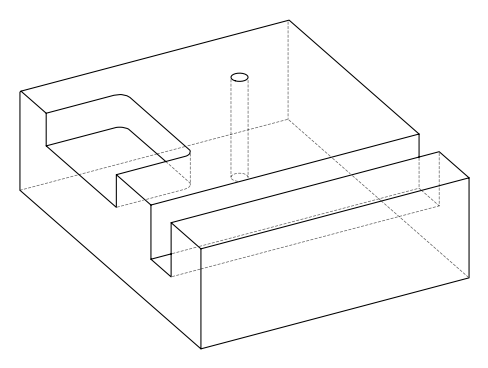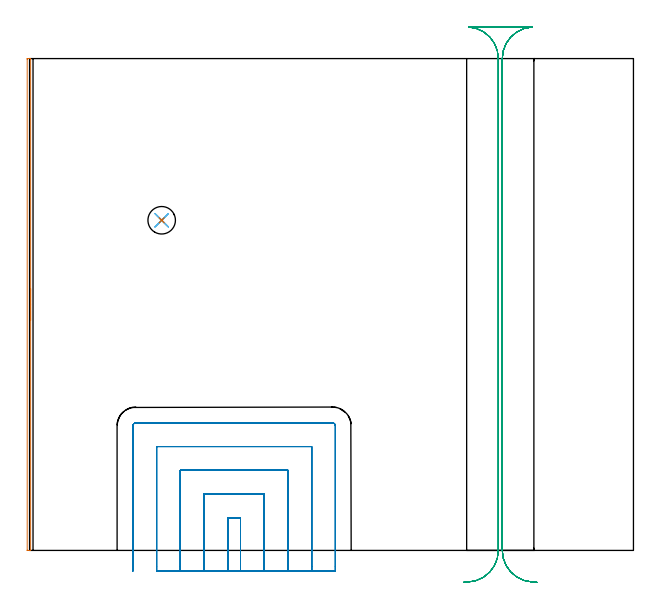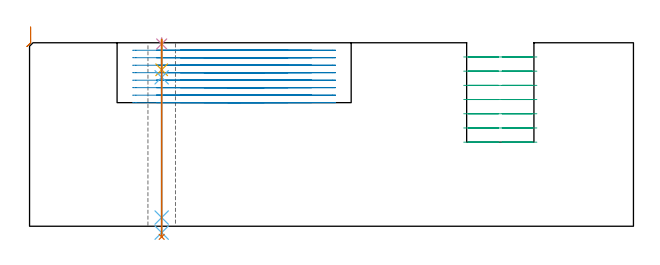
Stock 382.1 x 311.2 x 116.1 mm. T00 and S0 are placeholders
(PLAN: 7 operations, 6 tool changes, 39.9 min)
(1 AREA_MILL | FG_CHAMFER_SURFACE | UGT0205_001 | 2.64 min | 753 mm3)
(2 MILL_SLOT | SLOT_PARTIAL_RECTANGULAR | UGT0201_094 | Follow Part, ap 5, ae 75% | 24.86 min | 506837 mm3)
(3 MILL_RECTANGULAR_SLOT | SLOT_RECTANGULAR | UGT0201_019 | Follow Part, ap 10, ae 75% | 11.18 min | 831956 mm3)
(4 SPOT_DRILL | STEP1HOLE | NXT0321_9005460120000 | 0.03 min | 8 mm3)
(5 DRILL_BLIND_HOLE_INTO_CENTER | STEP1HOLE | UGT0301_225 | 0.08 min | 1492 mm3)
(6 GUN_DRILL_THROUGH_HOLE | STEP1HOLE | UGT0307_008 | 0.59 min | 9641 mm3)
(7 DRILL_TO_ENLARGE_THROUGH_HOLE | STEP1HOLE | UGT0301_245 | 0.5 min | 16384 mm3)
(TOOL UGT0205_001 | Chamfer Mill 20 x 3 x 45 deg. | D20 FL50 Z2)
(TOOL UGT0201_094 | End mill 20 mm | D20 FL38 Z4)
(TOOL UGT0201_019 | End mill 40 mm | D40 FL63 Z6)
(TOOL NXT0321_9005460120000 | NC Spot Drill, 142deg, 12mm, Carbide, Uncoated | D12 PA142 FL30 Z2)
(TOOL UGT0301_225 | Twist Drill 11.4 mm | D11.4 PA118 FL92 Z2)
(TOOL UGT0307_008 | Gun Drill 11 mm | D11 PA130 FL24 Z1)
(TOOL UGT0301_245 | Twist Drill 17.4 mm | D17.4 PA118 FL130 Z2)
(OP 1 AREA_MILL)
G17 G21 G94 G90
T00 M6
G54
G17 G0 G90 X0.7 Y165.6 S1061 M3
G43 Z126.1 H0
G94 G1 Y165.562 Z125.228 F250.
Y165.448 Z124.363
Y165.259 Z123.512
Y164.997 Z122.68
Y164.663 Z121.874
Y164.26 Z121.1
Y163.791 Z120.364
Y163.26 Z119.672
Y162.671 Z119.029
Y162.028 Z118.439
Y161.336 Z117.908
Y160.6 Z117.44
Y159.826 Z117.037
Y159.02 Z116.703
Y158.188 Z116.441
Y157.336 Z116.252
Y156.472 Z116.138
Y155.6 Z116.1
Y0.17
X0.697 Y0.01 Z116.088
X0.612 Y0.003 Z116.004
X0.521 Y0. Z115.921
X0.26 Z115.66
X-0.4 Z114.994
X-0.73 Z114.666
X-1.12 Z114.276
X-1.266 Y0.002 Z114.13
X-1.491 Y0.005 Z113.905
X-1.495 Y0.052 Z113.903
X-1.499 Y0.17 Z113.901
X-1.5 Y310.704 Z113.9
X-1.499 Y311.03 Z113.901
X-1.495 Y311.148 Z113.903
X-1.491 Y311.195 Z113.905
X-1.266 Y311.2 Z114.13
X-0.73 Z114.666
X-0.4 Z114.994
X0.522 Z115.921
X0.612 Y311.197 Z116.004
X0.697 Y311.19 Z116.088
X0.7 Y311.03 Z116.1
Y155.6
Y154.728 Z116.138
Y153.863 Z116.252
Y153.012 Z116.441
Y152.18 Z116.703
Y151.374 Z117.037
Y150.6 Z117.44
Y149.864 Z117.908
Y149.172 Z118.439
Y148.529 Z119.029
Y147.94 Z119.672
Y147.408 Z120.364
Y146.94 Z121.1
Y146.537 Z121.874
Y146.203 Z122.68
Y145.941 Z123.512
Y145.752 Z124.363
Y145.638 Z125.228
Y145.6 Z126.1
M5
M2
(OP 2 MILL_SLOT)
G17 G21 G94 G90
T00 M6
G54
G17 G0 G90 X133.5 Y-13. S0 M3
G43 Z126.1 H0
Z111.362
G94 G1 Y-10. F250.
Y20.7 F500.
X125.4
Y-10.
Y-13. F250.
X148.5
Y-10.
Y35.7 F500.
X110.4
Y-10.
Y-13. F250.
X163.5
Y-10.
Y50.7 F500.
X95.4
Y-10.
Y-13. F250.
X178.5
Y-10.
Y65.7 F500.
X80.4
Y-10.
Y-13. F250.
X193.5
Y-10.
Y78.8 F500.
G3 X191.6 Y80.7 R1.9
G1 X67.3
G3 X65.4 Y78.8 R1.9
G1 Y-10.
Y-13. F250.
G0 X133.5 Z106.625
G1 Y-10.
Y20.7 F500.
X125.4
Y-10.
Y-13. F250.
X148.5
Y-10.
Y35.7 F500.
X110.4
Y-10.
Y-13. F250.
X163.5
Y-10.
Y50.7 F500.
X95.4
Y-10.
Y-13. F250.
X178.5
Y-10.
Y65.7 F500.
X80.4
Y-10.
Y-13. F250.
X193.5
Y-10.
Y78.8 F500.
G3 X191.6 Y80.7 R1.9
G1 X67.3
G3 X65.4 Y78.8 R1.9
G1 Y-10.
Y-13. F250.
G0 X133.5 Z101.887
G1 Y-10.
Y20.7 F500.
X125.4
Y-10.
Y-13. F250.
X148.5
Y-10.
Y35.7 F500.
X110.4
Y-10.
Y-13. F250.
X163.5
Y-10.
Y50.7 F500.
X95.4
Y-10.
Y-13. F250.
X178.5
Y-10.
Y65.7 F500.
X80.4
Y-10.
Y-13. F250.
X193.5
Y-10.
Y78.8 F500.
G3 X191.6 Y80.7 R1.9
G1 X67.3
G3 X65.4 Y78.8 R1.9
G1 Y-10.
Y-13. F250.
G0 X133.5 Z97.15
G1 Y-10.
Y20.7 F500.
X125.4
Y-10.
Y-13. F250.
X148.5
Y-10.
Y35.7 F500.
X110.4
Y-10.
Y-13. F250.
X163.5
Y-10.
Y50.7 F500.
X95.4
Y-10.
Y-13. F250.
X178.5
Y-10.
Y65.7 F500.
X80.4
Y-10.
Y-13. F250.
X193.5
Y-10.
Y78.8 F500.
G3 X191.6 Y80.7 R1.9
G1 X67.3
G3 X65.4 Y78.8 R1.9
G1 Y-10.
Y-13. F250.
G0 X133.5 Z92.412
G1 Y-10.
Y20.7 F500.
X125.4
Y-10.
Y-13. F250.
X148.5
Y-10.
Y35.7 F500.
X110.4
Y-10.
Y-13. F250.
X163.5
Y-10.
Y50.7 F500.
X95.4
Y-10.
Y-13. F250.
X178.5
Y-10.
Y65.7 F500.
X80.4
Y-10.
Y-13. F250.
X193.5
Y-10.
Y78.8 F500.
G3 X191.6 Y80.7 R1.9
G1 X67.3
G3 X65.4 Y78.8 R1.9
G1 Y-10.
Y-13. F250.
G0 X133.5 Z87.675
G1 Y-10.
Y20.7 F500.
X125.4
Y-10.
Y-13. F250.
X148.5
Y-10.
Y35.7 F500.
X110.4
Y-10.
Y-13. F250.
X163.5
Y-10.
Y50.7 F500.
X95.4
Y-10.
Y-13. F250.
X178.5
Y-10.
Y65.7 F500.
X80.4
Y-10.
Y-13. F250.
X193.5
Y-10.
Y78.8 F500.
G3 X191.6 Y80.7 R1.9
G1 X67.3
G3 X65.4 Y78.8 R1.9
G1 Y-10.
Y-13. F250.
G0 X133.5 Z82.937
G1 Y-10.
Y20.7 F500.
X125.4
Y-10.
Y-13. F250.
X148.5
Y-10.
Y35.7 F500.
X110.4
Y-10.
Y-13. F250.
X163.5
Y-10.
Y50.7 F500.
X95.4
Y-10.
Y-13. F250.
X178.5
Y-10.
Y65.7 F500.
X80.4
Y-10.
Y-13. F250.
X193.5
Y-10.
Y78.8 F500.
G3 X191.6 Y80.7 R1.9
G1 X67.3
G3 X65.4 Y78.8 R1.9
G1 Y-10.
Y-13. F250.
G0 X133.5 Z78.2
G1 Y-10.
Y20.7 F500.
X125.4
Y-10.
Y-13. F250.
X148.5
Y-10.
Y35.7 F500.
X110.4
Y-10.
Y-13. F250.
X163.5
Y-10.
Y50.7 F500.
X95.4
Y-10.
Y-13. F250.
X178.5
Y-10.
Y65.7 F500.
X80.4
Y-10.
Y-13. F250.
X193.5
Y-10.
Y78.8 F500.
G3 X191.6 Y80.7 R1.9
G1 X67.3
G3 X65.4 Y78.8 R1.9
G1 Y-10.
Y-13. F250.
G0 Z126.1
M5
M2
(OP 3 MILL_RECTANGULAR_SLOT)
G17 G21 G94 G90
T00 M6
G54
G17 G0 G90 X321. Y-20.134 S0 M3
G43 Z126.1 H0
Z107.114
G94 G1 X318.005 Y-19.97 F250.
G2 X299.1 Y0. R20. F500.
G1 Y311.2
G2 X318.005 Y331.17 R20.
G1 Y331.2
X277.695
Y331.17
G2 X296.6 Y311.2 R20.
G1 Y0.
G2 X277.695 Y-19.97 R20.
G1 X274.7 Y-20.134 F250.
G0 X321. Z98.128
G1 X318.005 Y-19.97
G2 X299.1 Y0. R20. F500.
G1 Y311.2
G2 X318.005 Y331.17 R20.
G1 Y331.2
X277.695
Y331.17
G2 X296.6 Y311.2 R20.
G1 Y0.
G2 X277.695 Y-19.97 R20.
G1 X274.7 Y-20.134 F250.
G0 X321. Z89.143
G1 X318.005 Y-19.97
G2 X299.1 Y0. R20. F500.
G1 Y311.2
G2 X318.005 Y331.17 R20.
G1 Y331.2
X277.695
Y331.17
G2 X296.6 Y311.2 R20.
G1 Y0.
G2 X277.695 Y-19.97 R20.
G1 X274.7 Y-20.134 F250.
G0 X321. Z80.157
G1 X318.005 Y-19.97
G2 X299.1 Y0. R20. F500.
G1 Y311.2
G2 X318.005 Y331.17 R20.
G1 Y331.2
X277.695
Y331.17
G2 X296.6 Y311.2 R20.
G1 Y0.
G2 X277.695 Y-19.97 R20.
G1 X274.7 Y-20.134 F250.
G0 X321. Z71.171
G1 X318.005 Y-19.97
G2 X299.1 Y0. R20. F500.
G1 Y311.2
G2 X318.005 Y331.17 R20.
G1 Y331.2
X277.695
Y331.17
G2 X296.6 Y311.2 R20.
G1 Y0.
G2 X277.695 Y-19.97 R20.
G1 X274.7 Y-20.134 F250.
G0 X321. Z62.186
G1 X318.005 Y-19.97
G2 X299.1 Y0. R20. F500.
G1 Y311.2
G2 X318.005 Y331.17 R20.
G1 Y331.2
X277.695
Y331.17
G2 X296.6 Y311.2 R20.
G1 Y0.
G2 X277.695 Y-19.97 R20.
G1 X274.7 Y-20.134 F250.
G0 X321. Z53.2
G1 X318.005 Y-19.97
G2 X299.1 Y0. R20. F500.
G1 Y311.2
G2 X318.005 Y331.17 R20.
G1 Y331.2
X277.695
Y331.17
G2 X296.6 Y311.2 R20.
G1 Y0.
G2 X277.695 Y-19.97 R20.
G1 X274.7 Y-20.134 F250.
G0 Z126.1
M5
M2
(OP 4 SPOT_DRILL)
G17 G21 G94 G90
T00 M6
G54
G17 G0 G90 X83.6 Y208.9 S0 M3
G43 Z126.1 H0
G94 G81 G98 Z115.351 F250. R119.1
G80
M5
M2
(OP 5 DRILL_BLIND_HOLE_INTO_CENTER)
G17 G21 G94 G90
T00 M6
G54
G17 G0 G90 X83.6 Y208.9 S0 M3
G43 Z126.1 H0
G94 G81 G98 Z99. F250. R118.1
G80
M5
M2
(OP 6 GUN_DRILL_THROUGH_HOLE)
G17 G21 G94 G90
T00 M6
G54
G17 G0 G90 X83.6 Y208.9 M8
G43 Z126.1 H0
Z113.397
S716 M3
G94 G1 Z94.24 F125. M26
G4 X.084
Z5.5 F250.
G4 X.084
Z-4.065 F125.
G4 X.084
M5
M9
G0 Z113.397
Z126.1
M2
(OP 7 DRILL_TO_ENLARGE_THROUGH_HOLE)
G17 G21 G94 G90
T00 M6
G54
G17 G0 G90 X83.6 Y208.9 S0 M3
G43 Z126.1 H0
G94 G73 G98 Z-6.727 F250. Q15.353 R118.1
G80
M5
M2
